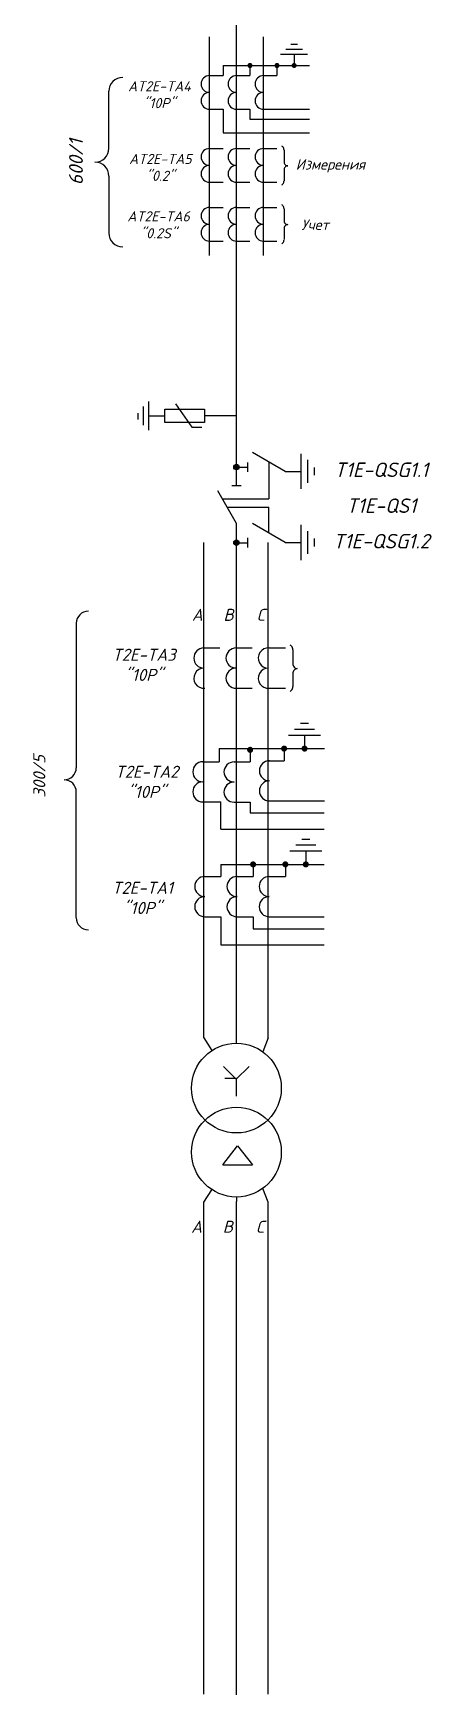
# Model space of a CAD drawing. Header units: inches. Extents: x 273 to 691, y 146 to 522.
# Drawn here: x 565.3 to 610.1, y 145.9 to 332.6 of the extents above; entities that cross this region are included whole.
import ezdxf
from ezdxf.enums import TextEntityAlignment as Align

# ---------------------------------------------------------------- set-up
doc = ezdxf.new("R2010")
doc.units = ezdxf.units.IN
doc.header["$MEASUREMENT"] = 0
doc.layers.add('RAHMEN025', color=7, linetype='Continuous')
doc.styles.add('ГОСТ 2.0', font='isocpeur.ttf', dxfattribs={"oblique": 15, "height": 2})
doc.styles.add('ГОСТ 3.0', font='isocpeur.ttf', dxfattribs={"oblique": 15, "height": 3})

msp = doc.modelspace()

# ---------------------------------------------------------------- hatches: boundary and pattern name
h = msp.add_hatch(color=0)
edge = h.paths.add_edge_path()
edge.add_arc((588.1293190559995, 289.6167536888584), 0.4113129295898436, -1.272221872585407e-14, 360)
for points in [[(588.1495227435266, 283.5515845116165, 1), (588.1495227435266, 284.1696451111552, 1)], [(588.1495227435266, 275.054224546097, 1), (588.1495227435266, 275.6722851456357, 1)]]:
    msp.add_hatch(color=0).paths.add_polyline_path(points)

# ---------------------------------------------------------------- linework, layer by layer
at = {"color": 0}
for p, q in [((588.1495227435248, 301.0361620356351), (588.1532100159916, 336.7331910752372)), ((594.6334234634037, 330.2305176620256), (594.6334234634037, 328.9985088940365)), ((585.127064122255, 327.8612700312686), (586.6433841222556, 327.8612700312686)), ((588.1560581908893, 327.8612700312705), (589.6723781908881, 327.8612700312732)), ((591.192344122252, 327.861270031275), (592.7086641222563, 327.8612700312759)), ((585.1270641222604, 324.070470031268), (586.6433841222592, 324.070470031268)), ((586.6433901875339, 324.0704738220755), (586.6433901875339, 321.4243692406416)), ((588.156058190893, 324.0704700312707), (589.6723781908918, 324.0704700312725)), ((589.6723812271744, 324.0704738220755), (589.6723812271744, 322.946397494269)), ((591.1923456385725, 324.0704738220755), (596.3592045275223, 324.0704738220755)), ((586.6433901875339, 321.4243692406416), (596.3592045275259, 321.4243692406416)), ((585.127034458545, 319.6677522127801), (586.643354458542, 319.6677522127774)), ((588.1560285271776, 319.6677522127765), (589.6723485271746, 319.6677522127756)), ((591.1923144585403, 319.6677522127728), (592.7086344585409, 319.667752212771)), ((585.1270344585396, 315.8769522127803), (586.6433544585384, 315.8769522127776)), ((588.1560285271721, 315.8769522127758), (589.6723485271727, 315.8769522127749)), ((591.1923144585367, 315.8769522127731), (592.7086344585409, 315.8769522127712)), ((585.127034458545, 313.0496070189491), (586.643354458542, 313.0496070189482)), ((588.1560285271776, 313.0496070189464), (589.6723485271746, 313.0496070189446)), ((591.1923144585403, 313.0496070189428), (592.7086344585391, 313.0496070189428)), ((585.1270344585396, 309.2588070189494), (586.6433544585384, 309.2588070189485)), ((588.1560285271721, 309.2588070189457), (589.6723485271727, 309.2588070189448)), ((591.1923144585367, 309.258807018943), (592.7086344585409, 309.2588070189421)), ((588.1495227435248, 281.7439163736194), (588.1495227435248, 292.6280148754154)), ((577.1108054565052, 289.2146198458208), (577.1108054565052, 289.9304673003485)), ((577.712830115503, 288.5817059559863), (577.712830115503, 290.6687247738496)), ((578.3148547745027, 288.0198162742577), (578.3148547745027, 291.2306144555819)), ((578.3148547745027, 289.6252153649198), (580.1065948310447, 289.6252153649198)), ((580.1065948310447, 290.375252086506), (584.5734744616061, 290.375252086506)), ((580.1065948310447, 288.875178643329), (580.1065948310447, 290.375252086506)), ((581.297943897242, 290.9647592361839), (583.137459212649, 288.3400026971244)), ((584.5734744616061, 290.375252086506), (584.5734744616061, 288.875178643329)), ((588.122642820787, 289.6252153649198), (584.5734744616061, 289.6252153649198)), ((584.5734744616061, 288.875178643329), (580.1065948310447, 288.875178643329)), ((583.137459212649, 288.3400026971244), (584.2636945831387, 288.3400026971244)), ((588.1495227435248, 283.8606148113854), (589.3856439426004, 283.8606148113854)), ((589.3856439426004, 284.3903810395618), (589.3856439426004, 283.330848583209)), ((593.6237737680135, 283.3773622438307), (589.9534456746683, 285.4964271565373)), ((595.3896611952682, 285.3551561623549), (595.3896611952682, 281.3995683253029)), ((596.1313339147187, 284.6629282908721), (596.1313339147187, 282.0917961967875)), ((593.6237737680135, 283.3773622438307), (595.3896611952682, 283.3773622438307)), ((596.8730066341636, 283.8183113979635), (596.8730066341636, 282.9364130896961)), ((588.1495227435248, 277.5057865482063), (586.0563473626448, 281.1761146415515)), ((588.6792889717003, 281.7439163736194), (587.6197565153493, 281.7439163736194)), ((588.1495287163484, 275.054224546153), (588.1495227435248, 277.5057865482063)), ((593.6237737680135, 275.3867216355006), (589.9534456746683, 277.5057865482063)), ((595.3896611952682, 277.3645155540275), (595.3896611952682, 273.4089277169755)), ((596.1313339147187, 276.672287682542), (596.1313339147187, 274.1011555884593)), ((588.1495227435248, 275.363254845865), (589.3856439426004, 275.363254845865)), ((588.149550352476, 219.6122640628788), (588.1495287163483, 275.054224546153)), ((589.3856439426004, 275.8930210740423), (589.3856439426004, 274.8334886176913)), ((593.6237737680135, 275.3867216355006), (595.3896611952682, 275.3867216355006)), ((596.8730066341636, 275.8276707896362), (596.8730066341636, 274.945772481366)), ((584.4879846408409, 263.5280795652807), (586.2986320345905, 263.5280795652825)), ((588.1049257984147, 263.5280795652852), (589.9155731921661, 263.5280795652861)), ((591.8396628363449, 263.5280795652843), (593.6503102300945, 263.5280795652861)), ((588.104925798422, 259.0014610809103), (589.9155731921697, 259.0014610809112)), ((591.8396628363504, 259.0014610809094), (593.6503102300982, 259.0014610809103)), ((595.807097465579, 253.6881793031553), (595.807097465579, 252.2170297668845)), ((584.3757787406981, 250.745990143937), (586.2233157971428, 250.7459901439379)), ((587.8786820301235, 250.7249190841976), (589.6893294238713, 250.7249190841994)), ((591.6980826529149, 250.8590455795547), (593.5087300466681, 250.8590455795575)), ((584.3757787407018, 246.2193716595621), (586.4077278976825, 246.219371659563)), ((587.8786820301272, 246.1983005998227), (589.6893294238768, 246.1983005998236)), ((589.6937274557155, 246.1923144971452), (589.6937274557173, 244.9901649015046)), ((591.6980844635624, 246.3324316218013), (598.0462987795787, 246.3324316218004)), ((586.4077278976844, 243.1727012456504), (598.009443836842, 243.1727012456504)), ((595.948677649009, 240.6762965030102), (595.948677649009, 239.2051469667394)), ((584.5970732613465, 237.8471627794042), (586.4077206550979, 237.8471627794052)), ((588.214014418924, 237.8471627794079), (590.0246618126718, 237.8471627794088)), ((591.8396628363449, 237.8471627794115), (593.6503102300982, 237.8471627794133)), ((584.597073261352, 233.3205442950293), (586.4077206551016, 233.3205442950302)), ((586.4077278976862, 233.3205488216563), (586.4077278976862, 230.1608184455063)), ((588.2140144189276, 233.3205442950321), (590.0246618126772, 233.3205442950339)), ((590.0246654383196, 233.3205488216563), (590.0246654383196, 231.9782821013596)), ((591.8396646469906, 233.3205488216563), (598.0094438368384, 233.3205488216554)), ((586.4077278976862, 230.1608184455063), (598.0094438368438, 230.1608184455063)), ((588.149550352476, 145.8746784433812), (588.1495287163483, 201.3166389266554))]:
    msp.add_line(p, q, dxfattribs=at)
at = {"color": 0, "ltscale": 2}
for p, q in [((585.1270344585414, 307.6416499480437), (585.1270344585341, 332.1998019990868)), ((584.4879846408552, 219.6927676794027), (584.4879846408443, 275.3842460320092)), ((588.1259426142736, 215.1575613073456), (586.8288013419391, 215.1575613073456)), ((584.4879846408552, 145.955182059905), (584.4879846408444, 201.2361353101176))]:
    msp.add_line(p, q, dxfattribs=at)
at = {"color": 0, "ltscale": 0.25}
for p, q in [((591.1923144585294, 307.6416499480437), (591.1923144585348, 332.1998019990868)), ((586.6433901875339, 328.9985088940365), (586.6433901875339, 327.8612700312759)), ((586.6433901875339, 328.9985088940365), (596.3592045275223, 328.9985088940365)), ((589.6723812271744, 328.9985088940365), (589.6723812271744, 327.8612700312759)), ((592.7086641222563, 328.9985088940365), (592.7086641222563, 327.8612700312759)), ((589.6723812271744, 322.946397494269), (596.3592045275223, 322.946397494269)), ((591.7305742158409, 219.6927676794027), (591.73057421585, 275.3842460320092)), ((570.1403939251055, 266.32117419102), (570.1403939251, 250.0713599465125)), ((586.2250567535945, 252.2170297668845), (586.2233157971428, 250.7459901439379)), ((586.2250567535945, 252.2170297668845), (598.0462987795787, 252.2170297668845)), ((593.5087300466681, 252.2170297668845), (593.5087300466681, 250.8590455795575)), ((589.6893330495192, 252.0829032715319), (589.6893330495192, 250.724919084204)), ((570.1403939251055, 233.2283979203785), (570.1403939251, 247.3553888558863)), ((589.6937274557173, 244.9901649015046), (598.0094438368384, 244.9901649015046)), ((586.4077278976862, 239.2051469667394), (586.4077278976862, 237.8471627794133)), ((586.4077278976862, 239.2051469667394), (598.0094438368384, 239.2051469667394)), ((590.0246654383196, 239.2051469667394), (590.0246654383196, 237.8471627794133)), ((593.6503102300982, 239.2051469667394), (593.6503102300982, 237.8471627794133)), ((590.0246654383196, 231.9782821013596), (598.0094438368384, 231.9782821013596)), ((584.4879846408534, 219.6927676794027), (585.3987531421338, 218.2919805325165)), ((591.7305742158409, 219.6927676794027), (591.1260861003024, 218.1363234205893)), ((584.4879846408534, 201.2361353101315), (585.3987531421338, 202.6369224570176)), ((591.7305742158409, 201.2361353101317), (591.1260861003024, 202.792579568945)), ((591.7305742158409, 145.955182059905), (591.7305742158409, 201.2361353101317))]:
    msp.add_line(p, q, dxfattribs=at)
at = {"color": 0, "lineweight": 25, "ltscale": 0.25}
for p, q in [((595.5811225157036, 330.7991370934059), (593.685724411102, 330.7991370934059)), ((595.0125030843233, 331.3677565247862), (594.2543438424823, 331.3677565247862)), ((596.1497419470802, 330.2305176620256), (593.1171049797235, 330.2305176620256)), ((596.9387509550185, 254.3671713968188), (594.6754439761395, 254.3671713968188)), ((596.2597588613577, 255.0461634904823), (595.3544360698039, 255.0461634904823)), ((597.6177430486829, 253.6881793031553), (593.9964518824787, 253.6881793031553)), ((597.0803311384485, 241.3552885966747), (594.8170241595695, 241.3552885966747)), ((596.4017724307474, 242.0006805942876), (595.4964496391955, 242.0006805942876)), ((597.7593232321093, 240.6762965030102), (594.1380320659069, 240.6762965030102))]:
    msp.add_line(p, q, dxfattribs=at)
for p, q in [((573.8059157669072, 319.6943925916866), (573.8059157669072, 326.0943925916862)), ((573.8059157669072, 316.5743925916858), (573.8059157669072, 310.1743925916861)), ((586.4077278976844, 243.1727012456504), (586.4077278976825, 246.219371659563))]:
    msp.add_line(p, q)
at = {"color": 0, "linetype": 'Continuous'}
for p, q in [((593.5008820444277, 319.4926209837485), (593.5008820444277, 318.2200191949058)), ((593.5008820444277, 317.2313946309176), (593.5008820444277, 316.041254457822)), ((593.5008820444277, 312.8744757899184), (593.5008820444277, 311.6018740010758)), ((593.5008820444277, 310.6132494370876), (593.5008820444277, 309.4231092639919)), ((594.4872495104306, 263.3189542464752), (594.4872495104306, 261.7993323248184)), ((594.4872495104306, 260.6188094205618), (594.4872495104306, 259.1976554407865))]:
    msp.add_line(p, q, dxfattribs=at)
at = {"ltscale": 10}
msp.add_line((588.1495227435248, 292.6280148754154), (588.1495227435248, 301.0361620356351), dxfattribs=at)
at = {"color": 0, "ltscale": 4}
for p, q in [((591.7886097213436, 284.4368947001835), (591.7886097213436, 280.2852239685121)), ((586.564419223369, 280.2852239685121), (591.7886097213436, 280.2852239685121)), ((587.0899902871702, 279.340950594878), (591.7886097213436, 279.340950594878)), ((591.7886097213436, 276.4462540918535), (591.7886097213436, 279.340950594878))]:
    msp.add_line(p, q, dxfattribs=at)
at = {"color": 0, "lineweight": 5, "ltscale": 0.25, "const_width": 0.28430971569}
for points in [[(589.530226369327, 328.9985088940365, 1), (589.8145360850199, 328.9985088940365, 1)], [(592.5665092644108, 328.9985088940365, 1), (592.8508189800982, 328.9985088940365, 1)], [(594.7755783212474, 328.9985088940365, -1), (594.4912686055563, 328.9985088940347, -1)]]:
    msp.add_lwpolyline(points, format="xyb", close=True, dxfattribs=at)
at = {"color": 0, "ltscale": 0.25, "const_width": 0.3394960468317386}
for points in [[(589.5195850261031, 252.0829032715319, 1), (589.8590810729371, 252.0829032715319, 1)], [(593.338982023252, 252.2170297668845, 1), (593.6784780700806, 252.2170297668845, 1)], [(595.9768454889969, 252.2170297668845, -1), (595.6373494421629, 252.2170297668836, -1)], [(589.8549174149035, 239.2051469667394, 1), (590.1944134617357, 239.2051469667394, 1)], [(593.4805622066802, 239.2051469667394, 1), (593.8200582535088, 239.2051469667394, 1)], [(596.1184256724251, 239.2051469667394, -1), (595.7789296255929, 239.2051469667394, -1)]]:
    msp.add_lwpolyline(points, format="xyb", close=True, dxfattribs=at)
at = {"color": 0}
for centre in [(588.1495227435266, 283.8606148113854), (588.1495227435266, 275.363254845865)]:
    msp.add_circle(centre, 0.3090302997696442, dxfattribs=at)
at = {"color": 0, "ltscale": 0.25}
for centre, radius, start, end in [((575.3659157669067, 326.0943925916862), 1.56, 90, 180), ((572.2459157669059, 319.6943925916866), 1.56, 270, 0), ((572.2459157669059, 316.5743925916858), 1.56, 0, 90), ((575.3659157669067, 310.1743925916861), 1.56, 180, 270), ((571.4996935679034, 266.308708681493), 1.3579855453125, 90, 180), ((568.7824083797883, 250.0713599465125), 1.3579855453125, 270, 0), ((568.7824083797883, 247.3553888558863), 1.3579855453125, 0, 90), ((571.4980639909269, 233.2071713752712), 1.3579855453125, 180, 270)]:
    msp.add_arc(centre, radius, start, end, dxfattribs=at)
at = {"color": 0}
for centre, radius, start, end in [((585.1270641222641, 326.913570031268), 0.9477000000000002, 90, 270), ((588.1560581908966, 326.9135700312644), 0.9477000000000002, 90, 270), ((591.1923441222611, 326.9135700312626), 0.9477000000000002, 90, 270), ((585.1270641222604, 325.0181700312686), 0.9477000000000002, 90, 270), ((588.156058190893, 325.018170031264), 0.9477000000000002, 90, 270), ((591.1923441222611, 325.0181700312622), 0.9477000000000002, 90, 270), ((585.127034458545, 318.7200522127795), 0.9477000000000002, 90, 270), ((588.1560285271776, 318.7200522127758), 0.9477000000000002, 90, 270), ((591.1923144585403, 318.7200522127722), 0.9477000000000002, 90, 270), ((585.1270344585396, 316.8246522127801), 0.9477000000000002, 90, 270), ((588.1560285271721, 316.8246522127755), 0.9477000000000002, 90, 270), ((591.1923144585403, 316.8246522127728), 0.9477000000000002, 90, 270), ((585.127034458545, 312.1019070189494), 0.9477000000000002, 90, 270), ((588.1560285271776, 312.1019070189458), 0.9477000000000002, 90, 270), ((591.1923144585403, 312.1019070189431), 0.9477000000000002, 90, 270), ((585.1270344585396, 310.20650701895), 0.9477000000000002, 90, 270), ((588.1560285271721, 310.2065070189464), 0.9477000000000002, 90, 270), ((591.1923144585403, 310.2065070189427), 0.9477000000000002, 90, 270), ((584.4879846408518, 262.3964249441879), 1.13165462109375, 90, 270), ((588.1049257984256, 262.3964249441833), 1.13165462109375, 90, 270), ((591.7330822958235, 262.3989330241566), 1.134165474240734, 84.60780726322469, 269.8732966946791), ((584.4904927208178, 260.1306076220289), 1.134165474237077, 90.12670330511243, 275.3921927374034), ((588.104925798422, 260.1331157019958), 1.13165462109375, 90, 270), ((591.733082295818, 260.1306076220217), 1.134165474236665, 90.12670330511243, 275.3921927374558), ((584.3757787407072, 249.6143355228442), 1.13165462109375, 90, 270), ((587.8786820301308, 249.5932644630966), 1.13165462109375, 90, 270), ((591.8673644846991, 249.7257365962578), 1.13165462109375, 90, 270), ((584.3757787407018, 247.3510262806558), 1.13165462109375, 90, 270), ((587.8786820301272, 247.3299552209091), 1.13165462109375, 90, 270), ((591.8673644846991, 247.4624273540703), 1.13165462109375, 90, 270), ((584.5970732613574, 236.7155081583096), 1.13165462109375, 90, 270), ((588.2140144189331, 236.715508158306), 1.13165462109375, 90, 270), ((591.8396628363522, 236.7155081583023), 1.13165462109375, 90, 270), ((584.597073261352, 234.4521989161231), 1.13165462109375, 90, 270), ((588.2140144189276, 234.4521989161185), 1.13165462109375, 90, 270), ((591.8396628363522, 234.4521989161158), 1.13165462109375, 90, 270)]:
    msp.add_arc(centre, radius, start, end, dxfattribs=at)
at = {"color": 0, "linetype": 'Continuous'}
for centre, radius, start, end in [((593.0592847423582, 319.5767139518065), 0.4152537058555992, 39.33189786084381, 63.10726383276254), ((592.9868687122621, 319.5162451306286), 0.5095931866344767, 18.68964854239994, 39.43013816036451), ((592.920256655993, 319.4914979899958), 0.5806264744306094, 359.8891837630933, 18.89656831784383), ((594.0815074328625, 318.2188962011822), 0.580626474430622, 179.8891837631454, 198.8965683178438), ((594.0148953765934, 318.1941490605503), 0.5095931866353047, 198.6896485424942, 219.4301381604896), ((594.0148953765915, 317.257264765275), 0.5095931866350475, 140.5698618395104, 161.3103514575058), ((593.9424793464991, 318.1336802393733), 0.4152537058564326, 219.3318978608438, 243.1072638328798), ((593.9424793464991, 317.3177335864519), 0.4152537058564398, 116.8927361671202, 140.6681021391549), ((593.9132800268858, 318.0788711471477), 0.3531666780331368, 243.310092434706, 269.786852289762), ((593.9132800268858, 317.3725426786776), 0.3531666780331366, 90.21314771013378, 116.689907565294), ((593.0592847423563, 315.9523490725213), 0.4152537058564326, 296.8927361671202, 320.6681021391562), ((592.9868687122621, 316.0128178936983), 0.5095931866344674, 320.5698618395984, 341.3103514576001), ((592.920256655993, 316.037565034332), 0.580626474430609, 341.1034316821562, 0.1108162369067125), ((594.0815074328625, 317.2325176246421), 0.5806264744306219, 161.1034316821562, 180.1108162368546), ((593.0592847423563, 312.9585687579764), 0.4152537058555992, 39.33189786084381, 63.10726383276254), ((592.9868687122603, 312.8980999367985), 0.5095931866344767, 18.68964854239994, 39.43013816036451), ((592.920256655993, 312.8733527961657), 0.5806264744306094, 359.8891837630933, 18.89656831784383), ((594.0815074328607, 311.6007510073522), 0.580626474430622, 179.8891837631454, 198.8965683178438), ((594.0815074328607, 310.6143724308121), 0.5806264744306219, 161.1034316821562, 180.1108162368546), ((594.0148953765915, 311.5760038667203), 0.5095931866353047, 198.6896485424942, 219.4301381604896), ((594.0148953765915, 310.6391195714449), 0.5095931866350475, 140.5698618395104, 161.3103514575058), ((593.9424793464973, 311.5155350455433), 0.4152537058564326, 219.3318978608438, 243.1072638328798), ((593.9424793464973, 310.6995883926219), 0.4152537058564398, 116.8927361671202, 140.6681021391549), ((593.913280026884, 311.4607259533176), 0.3531666780331368, 243.310092434706, 269.786852289762), ((593.913280026884, 310.7543974848476), 0.3531666780331366, 90.21314771013378, 116.689907565294), ((593.0592847423563, 309.3342038786913), 0.4152537058564326, 296.8927361671202, 320.6681021391562), ((592.9868687122603, 309.3946726998691), 0.5095931866344674, 320.5698618395984, 341.3103514576001), ((592.920256655993, 309.4194198405029), 0.580626474430609, 341.1034316821562, 0.1108162369067125), ((593.959935352416, 263.4193701965714), 0.4958571015698992, 39.33189786076657, 63.10726383276302), ((593.8734629085017, 263.3471639911077), 0.6085084779284534, 18.68964854237691, 39.43013816042425), ((593.7939210267874, 263.3176132724648), 0.6933297804355502, 359.8891837631194, 18.89656831782188), ((595.180577994072, 261.7979913508425), 0.6933297804355653, 179.8891837631193, 198.8965683178218), ((595.1010361123596, 261.7684406322023), 0.6085084779294421, 198.6896485424703, 219.4301381605141), ((595.180577994072, 260.6201503945376), 0.693329780435565, 161.1034316821781, 180.1108162368807), ((595.1010361123577, 260.6497011131778), 0.6085084779291349, 140.5698618394857, 161.3103514575058), ((595.0145636684452, 261.6962344267386), 0.4958571015708942, 219.3318978607665, 243.1072638328799), ((595.0145636684452, 260.7219073186416), 0.4958571015709028, 116.8927361671201, 140.6681021392334), ((594.9796965744559, 261.6307865397557), 0.4217185852195079, 243.3100924346475, 269.7868522898141), ((594.9796965744559, 260.7873552056262), 0.4217185852195077, 90.21314771013378, 116.6899075653525), ((593.959935352416, 259.0914929525352), 0.4958571015708942, 296.8927361671201, 320.6681021392333), ((593.8734629085017, 259.1636991579981), 0.6085084779284422, 320.5698618395757, 341.3103514576231), ((593.7939210267874, 259.1932498766391), 0.6933297804355498, 341.103431682178, 0.1108162368806602)]:
    msp.add_arc(centre, radius, start, end, dxfattribs=at)
at = {"layer": 'RAHMEN025'}
for p, q in [((588.149550352476, 219.1076199058699), (588.149550352476, 219.6122640628788)), ((588.1344287113947, 215.065761073574), (586.7049817733817, 216.4941057862244)), ((588.1344287113947, 215.065761073574), (589.5638756494076, 216.4941057862244)), ((588.1344287113947, 215.065761073574), (588.1344287113947, 213.1613017148067)), ((586.6172474340632, 205.4196624230605), (588.2849359377, 207.5673617967328)), ((588.2849359377, 207.5673617967328), (589.9526244413368, 205.4196624230605)), ((586.6172474340632, 205.4196624230605), (589.9526244413368, 205.4196624230605)), ((588.149550352476, 201.8212830836643), (588.149550352476, 201.3166389266554))]:
    msp.add_line(p, q, dxfattribs=at)
for centre in [(588.149550352476, 214.0611783357773), (588.149550352476, 206.8677246537569)]:
    msp.add_circle(centre, 5.046441570092566, dxfattribs=at)

# ---------------------------------------------------------------- texts
at = {"color": 0, "style": 'ГОСТ 3.0', "oblique": 15}
for s, height, p in [('600/1', 1.56, (570.1089197122351, 318.1316764744669)), ('300/5', 1.3579855453125, (565.9848859783712, 249.1054500911614))]:
    msp.add_text(s, height=height, rotation=90, dxfattribs=at).set_placement(p, align=Align.MIDDLE_CENTER)
for s, p in [('A', (583.7423553946252, 267.2572820550249)), ('B', (587.2691162821471, 267.2572820550249)), ('C', (590.8855413407861, 267.2572820550249)), ('A', (583.6598321486166, 198.4755184541669)), ('B', (587.1865930361367, 198.4755184541669)), ('C', (590.8030180947775, 198.4755184541669))]:
    msp.add_text(s, height=1.3579855453125, dxfattribs=at).set_placement(p, align=Align.MIDDLE_CENTER)
at = {"color": 0, "ltscale": 2, "attachment_point": 5, "style": 'ГОСТ 3.0'}
for s, insert, char_height, width in [('AT2E-TA4\\P"10P"', (579.4912132933191, 325.7145843292263), 1.13724, 12.652704792), ('AT2E-TA5\\P"0.2"', (579.5921322769013, 317.5464008936768), 1.13724, 12.652704792), ('AT2E-TA6\\P"0.2S"', (579.3903000894156, 311.0925277764235), 1.13724, 12.652704792), ('T2E-TA3\\P"10P"', (577.7489603090131, 261.6345797580307), 1.3579855453125, 15.10867558003781), ('T2E-TA2\\P"10P"', (578.0648972087807, 248.4831304751124), 1.3579855453125, 15.10867558003781), ('T2E-TA1\\P"10P"', (577.5822568709997, 235.4391451420206), 1.3579855453125, 15.10867558003781)]:
    msp.add_mtext(s, dxfattribs=dict(at, insert=insert, char_height=char_height, width=width))
at = {"color": 0, "char_height": 1.1664, "attachment_point": 5, "style": 'ГОСТ 2.0'}
for s, insert in [('Измерения', (598.717780766729, 317.719921469762)), ('Учет', (596.9889627595862, 311.1017762759319))]:
    msp.add_mtext(s, dxfattribs=dict(at, insert=insert))
at = {"color": 0, "ltscale": 5, "char_height": 1.627884826063361, "width": 19.43747300799592, "attachment_point": 5, "style": 'ГОСТ 2.0'}
for s, insert in [('T1E-QSG1.1', (604.4276225822309, 283.5594079471034)), ('T1E-QS1', (604.4276225822309, 279.5213020236938)), ('T1E-QSG1.2', (604.4276225822309, 275.5312841781656))]:
    msp.add_mtext(s, dxfattribs=dict(at, insert=insert))

doc.saveas('drawing.dxf')
